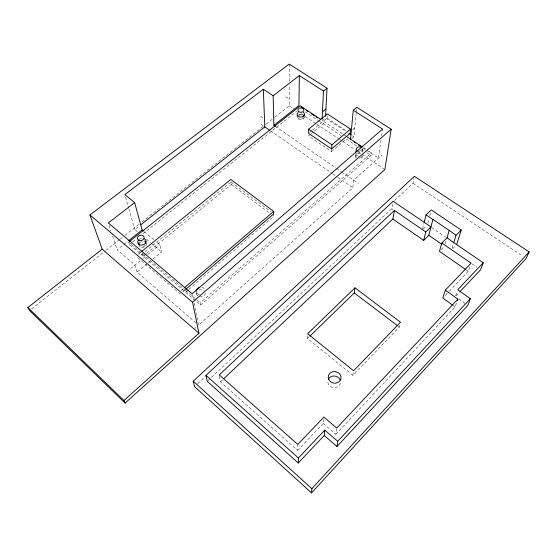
<?xml version="1.0" encoding="UTF-8"?>
<svg xmlns="http://www.w3.org/2000/svg" width="557" height="557" viewBox="0 0 557 557"><rect width="100%" height="100%" fill="white"/><g stroke="black" fill="none" stroke-linecap="round" stroke-linejoin="round"><path stroke-width="0.42" stroke-dasharray="2.79 2.09" d="M219.507 376.435L220.461 381.817L297.619 450.439L297.737 445.273M399.745 325.469L399.348 327.098L352.86 375.279L307.485 338.503L307.673 333.713M312.421 130.185L327.105 118.14L327.244 115.605M310.402 134.369L308.474 135.957L331.457 151.539L331.568 149.826M297.619 450.439L323.276 423.515L323.645 419.512M351.62 138.665L353.897 136.723L356.236 113.266M356.32 112.41L356.661 108.984M355.86 155.361L356.034 153.683M194.066 303.126L198.564 325.156L352.811 187.786L353.625 180.12L381.844 155.138M362.398 152.179L362.684 149.666M188.162 289.918L185.53 292.181L185.042 289.939L128.604 242.163L129.321 244.53L200.694 305.034L371.046 155.473L371.38 152.91L367.105 150.084M323.276 423.515L335.871 434.314L336.609 428.841M381.016 140.19L378.447 158.146L366.255 150.077M381.622 135.908L382.603 129.071M352.86 375.279L353.563 370.76M207.872 380.709L391.815 208.687L393.145 201.244M394.523 200.485L412.995 183.295L414.116 177.878M422.61 228.92L423.981 223.246M427.936 223.092L428.967 218.964M429.788 215.656L430.617 212.349M445.252 243.91L446.582 239.343M452.047 248.192L453.509 243.423M455.64 295.753L457.2 291.234M335.871 434.314L455.139 306.928L457.06 301.469M449.311 291.207L468.249 271.329L470.268 265.626M455.967 295.885L459.49 292.16M445.168 295.558L448.719 291.826M452.688 248.638L456.072 245.191M441.172 249.633L444.583 246.194M422.979 229.178L426.39 225.85M307.485 338.503L309.33 336.707M220.461 381.817L222.988 379.435M197.735 383.627L205.38 376.518M194.79 328.519L196.05 327.398M200.694 305.034L200.269 302.834L371.38 152.91M188.823 289.348L273.807 216.269L273.731 213.832M181.088 290.643L183.719 288.394M182.668 291.979L185.042 289.939M331.457 151.539L346.224 139.006L356.863 146.066M352.484 129.767L354.788 127.818M311.05 133.84L313.619 131.724M314.266 131.194L323.283 123.779L323.415 121.168L342.854 134.035M195.946 322.9L137.064 272.074L147.702 263.357M148.371 262.813L152.36 259.541M153.029 258.998L161.676 251.917L159.901 244.718L155.946 241.439M322.023 120.785L325.448 117.98L346.071 131.57M309.838 132.301L311.774 130.714M145.718 253.957L143.024 256.143L142.355 253.804M146.394 253.407L231.301 184.506L231.051 182.007L139.988 255.726M130.456 268.655L140.322 260.641M143.017 258.441L147.069 255.148M147.744 254.598L159.901 244.718M138.275 254.208L140.977 252.022M129.321 244.53L132.051 242.365M132.726 241.822L136.131 239.106M142.94 233.689L296.784 111.163M137.064 272.074L134.919 265.028L117.144 249.752L123.215 244.941M123.884 244.405L127.936 241.195M137.419 231.705L134.801 229.526L139.563 225.759M31.568 308.926L105.203 250.901M105.886 250.358L119.518 239.614M120.201 239.078L122.248 237.463M124.977 235.319L139.292 224.032M142.021 221.888L265.424 124.636M266.107 124.1L274.288 117.652M274.97 117.116L289.285 105.83L289.257 84.949M327.105 118.14L346.538 130.93M352.477 135.79L353.897 136.723M343.572 134.509L345.73 135.943M363.547 147.73L366.395 149.61M285.832 96.821L289.556 99.285M362.67 147.702L365.538 149.603M305.236 111.811L318.228 120.43M318.952 120.911L341.204 135.678M361.117 148.886L363.951 150.773M366.791 152.653L371.046 155.473M412.995 183.295L522.577 256.004M289.285 105.83L293.636 108.726M300.877 113.558L304.498 115.967M305.222 116.455L316.084 123.696M316.808 124.176L339.255 139.139M339.979 139.619L342.151 141.067M342.875 141.555L357.357 151.205M358.081 151.692L384.873 169.551M431.786 227.653L445.273 236.864M260.76 116.364L263.245 118.07M275.318 126.355L335.829 167.901M336.539 168.388L340.814 171.319M341.525 171.807L358.436 183.42M391.815 208.687L393.235 209.662M472.106 263.921L477.071 267.339M261.115 124.357L263.572 126.056M270.528 130.867L332.063 173.429M332.773 173.923L337.069 176.896M337.786 177.391L352.811 187.786M466.139 269.867L468.249 271.329M458.843 298.984L465.756 303.92M453.078 305.445L455.139 306.928M231.051 182.007L270.981 211.778M231.301 184.506L269.623 213.143M397.963 326.047L399.348 327.098M144.075 231.594L155.285 240.889M146.595 239.357L150.529 242.636M151.184 243.179L161.676 251.917M185.704 290.496L196.301 299.471M196.962 300.028L200.269 302.834M137.614 257.64L180.294 294.019M109.102 225.369L110.975 231.058M112.584 235.938L117.144 249.752M125.555 197.108L128.632 207.914M128.876 208.743L134.801 229.526M192.339 294.646L193.376 299.736M196.405 292.042L196.844 294.277M289.222 64.062L289.25 81.468M303.621 117.485A2.952 2.165 0.4 0 1 300.836 119.142A2.952 2.165 0.4 0 1 297.918 117.59M298.601 115.494A2.952 2.165 0.4 0 1 302.145 115.076M340.411 383.112A6.385 5.821 10.3 0 1 332.947 387.533A6.385 5.821 10.3 0 1 327.913 380.528M145.245 245.345A3.342 2.674 -13.6 0 1 140.649 246.486M139.995 246.083A3.342 2.674 -13.6 0 1 139.515 245.533M139.73 242.824A3.342 2.674 -13.6 0 1 141.826 241.501M143.539 241.439A3.342 2.674 -13.6 0 1 144.312 241.682M362.544 148.461A3.112 2.332 4.5 0 1 361.73 150.961A3.112 2.332 4.5 0 1 358.318 151.239M361.911 156.371A3.077 2.325 4.6 0 1 360.651 157.833M356.369 157.116A3.077 2.325 4.6 0 1 356.529 154.296A3.077 2.325 4.6 0 1 360.177 153.802M146.561 243.054A4.184 3.335 -13.6 0 1 143.845 247.148A4.184 3.335 -13.6 0 1 138.79 245.881M362.725 155.723A3.843 2.903 4.6 0 1 359.237 158.766M356.431 158A3.843 2.903 4.6 0 1 355.422 154.505M356.696 153.398A3.843 2.903 4.6 0 1 361.361 153.711M199.399 294.562A4.345 3.669 -10.7 0 1 196.287 291.095M201.822 287.349A4.345 3.669 -10.7 0 1 204.816 289.849M205.331 293.038A4.331 3.655 -10.8 0 1 199.817 296.79M197.909 295.899A4.331 3.655 -10.8 0 1 197.352 291.471M198.96 290.079A4.331 3.655 -10.8 0 1 204.134 290.482M139.104 239.399A4.198 3.349 -13.6 0 1 142.105 238.312M358.513 156.141A3.864 2.91 4.6 0 1 356.02 154.853M359.85 150.446A3.864 2.91 4.6 0 1 362.802 152.416M304.456 116.893A3.69 2.701 0.4 0 1 300.877 119.678A3.69 2.701 0.4 0 1 297.076 117.033M298.831 114.665A3.69 2.701 0.4 0 1 302.507 114.596"/><path stroke-width="0.84" d="M322.099 119.149L323.464 91.083L299.332 75.578L298.942 105.503L273.891 125.381L275.318 126.355M425.764 231.97L394.453 210.428L392.866 219.019L423.661 240.387L425.764 231.97L430.972 226.859L393.145 201.244L205.979 375.355L207.239 381.301L298.274 462.978L298.399 457.965L324.759 430.136L337.723 441.297L336.985 446.519L324.223 435.483L324.759 430.136M308.662 129.168L308.543 133.367L331.624 148.97L350.13 133.304L350.527 129.106L327.342 113.907L308.662 129.168L331.895 144.82L331.624 148.97M325.539 116.343L327.043 88.229L289.222 64.062L89.928 214.946L102.182 249.181L198.96 333.246L123.96 400.483L125.102 403.052L384.873 169.551L391.181 129.217L356.835 107.271L353.27 110.23L350.485 139.633M311.544 492.938L311.864 488.691L529.15 251.896L414.436 176.332L193.223 381.197L194.553 386.593L311.544 492.938L526.177 258.399L529.15 251.896M309.95 336.108L354.28 292.954L354.955 287.844L400.532 322.218L353.563 370.76L307.673 333.713L354.955 287.844M424.183 222.431L426.001 214.939L431.236 209.871L461.217 230.027L456.636 244.62M423.661 240.387L428.799 235.326L432.893 219.395L426.001 214.939M432.893 219.395L449.186 230.431L447.027 237.825L441.84 243.026L439.466 251.353L465.443 269.379M460.075 291.534L480.614 269.776L483.253 262.765L453.753 242.629L456.016 235.27L461.217 230.027M441.84 243.026L471.131 263.176L445.328 290.155L442.801 298.037L452.395 304.951M457.332 300.689L457.882 299.13L445.328 290.155M483.253 262.765L457.722 289.731L470.373 298.698L467.831 305.403L336.985 446.519M337.723 441.297L470.373 298.698M457.882 299.13L336.713 428.061L323.875 417.109L297.758 444.416L219.228 374.889L394.453 210.428M298.274 462.978L324.223 435.483M223.622 378.837L392.866 219.019M198.96 333.246L192.548 302.242L391.181 129.217M184.374 287.83L273.661 211.375L230.8 179.486L141.652 251.479M185.697 289.375L273.731 213.832L273.661 211.375M331.895 144.82L350.527 129.106M322.461 111.804L325.929 108.977M323.464 91.083L327.043 88.229M129.287 241.627L300.223 105.823L320.519 119.254M128.611 240.659L142.098 229.95L134.655 202.602L124.845 194.616L263.322 89.224L273.146 95.776L273.891 125.381M140.921 224.687L264.805 126.905L263.322 89.224M125.102 403.052L29.521 310.534L27.85 307.561L102.182 249.181M134.655 202.602L108.295 222.932L192.165 293.804L382.603 129.071L353.27 110.23M273.146 95.776L299.332 75.578M348.919 133.443L351.056 134.85M346.454 136.416L362.12 146.783M301.107 106.937L303.273 108.371M306.155 110.279L308.32 111.713M311.203 113.621L314.809 116.009M316.251 116.963L317.692 117.917M354.071 142.007L355.505 142.954M358.374 144.855L360.525 146.282M428.799 235.326L441.84 244.307M264.805 126.905L269.811 130.373M449.186 230.431L456.016 235.27M447.027 237.825L453.753 242.629M354.28 292.954L397.266 325.525M142.098 229.95L143.414 231.051M89.928 214.946L192.548 302.242M205.979 375.355L298.399 457.965M193.223 381.197L311.864 488.691M27.85 307.561L123.96 400.483M303.259 115.849A2.952 2.165 0.4 0 1 303.572 116.364M328.442 379.101A6.385 5.821 10.3 0 1 334.534 376.031A6.385 5.821 10.3 0 1 340.167 380.097M139.236 244.892A3.342 2.674 -13.6 0 1 139.347 243.486M144.959 242.093A3.342 2.674 -13.6 0 1 145.725 243.277M357.629 150.884A3.112 2.332 4.5 0 1 357.246 147.584A3.112 2.332 4.5 0 1 361.618 147.438M144.138 238.695A4.198 3.349 -13.6 0 1 145.307 243.284A4.198 3.349 -13.6 0 1 139.535 244.718A4.198 3.349 -13.6 0 1 138.387 240.123M138.373 244.203A4.184 3.335 -13.6 0 1 139.062 242.49M144.785 241.07A4.184 3.335 -13.6 0 1 146.206 242.253M196.287 291.095A4.345 3.669 -10.7 0 1 199.587 287.426M355.387 152.653A3.864 2.91 4.6 0 1 356.229 151.316M303.342 112.382A3.704 2.708 0.4 0 1 303.509 116.211A3.704 2.708 0.4 0 1 298.267 116.316A3.704 2.708 0.4 0 1 298.113 112.479M297.173 116.336A3.69 2.701 0.4 0 1 298.079 115.104M303.293 115.007A3.69 2.701 0.4 0 1 304.296 116.197M298.817 111.699A2.987 2.172 0.3 0 0 303.76 110.627A2.987 2.172 0.3 0 0 299.993 108.037A2.987 2.172 0.3 0 0 298.817 111.699M330.461 381.712A6.454 5.862 10 0 0 340.981 378.656A6.454 5.862 10 0 0 332.522 371.77A6.454 5.862 10 0 0 330.461 381.712M138.902 240.311A3.384 2.688 -13.5 0 0 144.103 237.776A3.384 2.688 -13.5 0 0 139.264 235.59A3.384 2.688 -13.5 0 0 138.902 240.311"/></g></svg>
